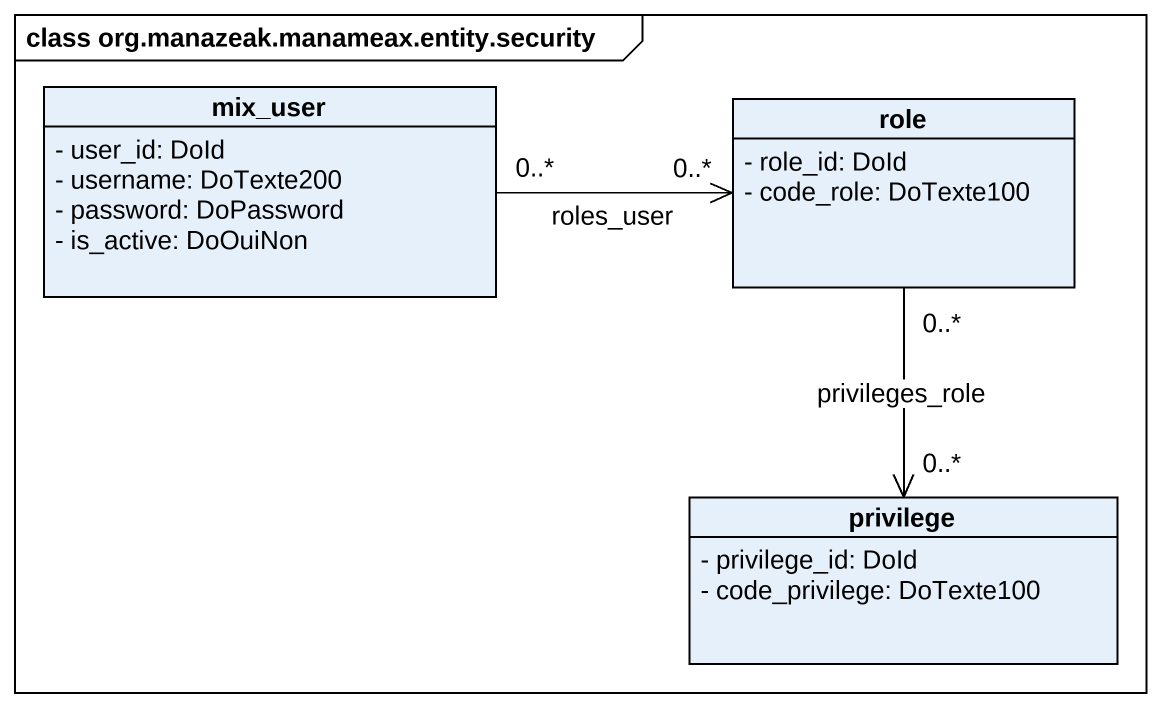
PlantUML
@startuml
mainframe class org.manazeak.manameax.entity.security
hide circle
hide empty members
skinparam classAttributeIconSize 0
class mix_user {
  - user_id: DoId
  - username: DoTexte200
  - password: DoPassword
  - is_active: DoOuiNon
}
class role {
  - role_id: DoId
  - code_role: DoTexte100
}
class privilege {
  - privilege_id: DoId
  - code_privilege: DoTexte100
}
mix_user "0..*" -right-> "0..*" role : roles_user
role "0..*" --> "0..*" privilege : privileges_role
@enduml
